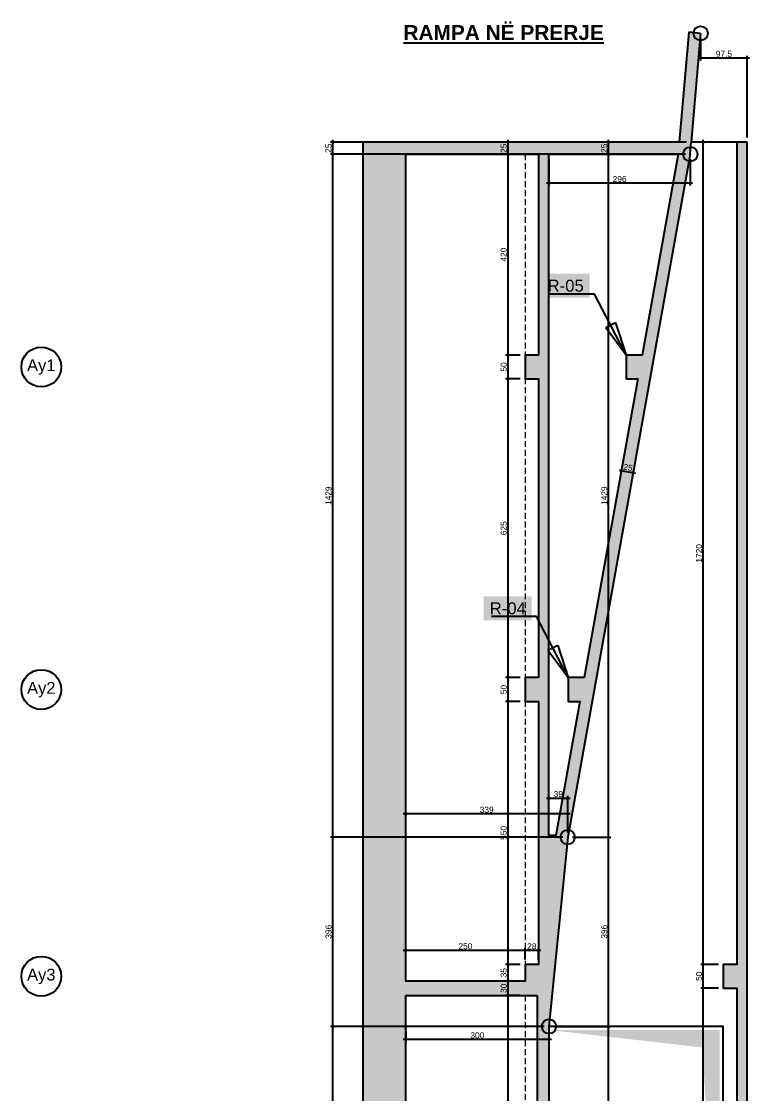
# Model space of a CAD drawing. Header units: centimetres. Extents: x 44585 to 48556, y -61381 to -55885.
# Drawn here: x 47032 to 48556, y -58180 to -55937 of the extents above; entities that cross this region are included whole.
import ezdxf
from ezdxf import colors
from ezdxf.entities.mleader import LeaderData, LeaderLine
from ezdxf.enums import TextEntityAlignment as Align
from ezdxf.math import Vec2, Vec3

# ---------------------------------------------------------------- set-up
doc = ezdxf.new("R2010")
doc.units = ezdxf.units.CM
doc.header["$LTSCALE"] = 50
doc.header["$MEASUREMENT"] = 0
for name, pattern in [('AXES', [2, 1.25, -0.25, 0.25, -0.25]), ('CACHE', [0.375, 0.25, -0.125]), ('CONTINU', [0])]:
    doc.linetypes.add(name, pattern=pattern)
doc.layers.get('0').update_dxf_attribs({"color": 8})
for name, color, linetype in [('AXES', 10, 'AXES'), ('BETON COUPE', 3, 'CONTINU'), ('BETON TRAME', 252, 'Continuous'), ('BETON VU', 2, 'Continuous'), ('COTE 50ème', 1, 'Continuous'), ('OMBRE', 253, 'Continuous'), ('TEXTE', 7, 'Continuous')]:
    doc.layers.add(name, color=color, linetype=linetype)
doc.layers.add('BETON CACHE', color=4, linetype='CACHE', lineweight=5)
doc.layers.add('PILIER PREFA SUP TRAME', color=7, linetype='Continuous', true_color=0xded1ff)
doc.styles.add('FN_TEXT_1.50', font='arial.ttf', dxfattribs={"height": 10})
doc.styles.add('RS_TEXT_1.100', font='arial.ttf', dxfattribs={"height": 25})
doc.styles.add('RS_TEXT_1.50', font='arial.ttf', dxfattribs={"height": 12.5})
doc.styles.add('SMA_TEXT_1.50', font='arial.ttf', dxfattribs={"height": 12.5})
doc.dimstyles.new('SMA_1.50', dxfattribs={"dimscale": 5, "dimtxt": 12.5, "dimasz": 1, "dimexe": 1, "dimexo": 2, "dimgap": 0.5, "dimtad": 1, "dimdec": 1, "dimrnd": 0.5, "dimdsep": 46, "dimtxsty": 'SMA_TEXT_1.50', "dimblk": 'ARCHTICK', "dimcen": 2.5, "dimdle": 1, "dimadec": 0, "dimazin": 2, "dimtfac": 1, "dimtdec": 1, "dimtix": 1, "dimtmove": 2, "dimatfit": 3, "dimfxl": 1, "dimtolj": 1, "dimtzin": 0, "dimarcsym": 0})

# ---------------------------------------------------------------- blocks, each defined once
blk = doc.blocks.new('AXES_FN')
at = {"color": 0, "linetype": 'Continuous'}
blk.add_circle((0, 15), 22.2, dxfattribs=at)
at = {"color": 0, "style": 'FN_TEXT_1.50'}
blk.add_attdef('AXES', text='', height=12.5, dxfattribs=at).set_placement((-48.9, 20.6), align=Align.MIDDLE_CENTER)
blk = doc.blocks.new('_Closed')
at = {"color": 0, "linetype": 'ByBlock', "lineweight": -2}
for p, q in [((-1, 0.167), (0, 0)), ((-1, 0.167), (-1, -0.167)), ((0, 0), (-1, -0.167)), ((0, 0), (-1, 0))]:
    blk.add_line(p, q, dxfattribs=at)
blk = doc.blocks.new('_ArchTick')
at = {"color": 0, "linetype": 'ByBlock', "const_width": 0.15}
blk.add_lwpolyline([(-0.5, -0.5), (0.5, 0.5)], dxfattribs=at)
blk = doc.blocks.new('*D1503')
at = {"layer": 'COTE 50ème', "color": 0, "lineweight": -2, "ltscale": 0.5, "transparency": 16777216}
for p, q in [((47683.6, -58544.7), (47683.6, -58034.8)), ((48126.3, -58039.8), (47678.6, -58039.8)), ((48126.3, -58539.7), (47678.6, -58539.7))]:
    blk.add_line(p, q, dxfattribs=at)
at = {"layer": 'Defpoints', "color": 0, "ltscale": 0.5, "transparency": 16777216}
for p in [(47683.6, -58039.8), (48136.3, -58039.8), (48136.3, -58539.7)]:
    blk.add_point(p, dxfattribs=at)
at = {"layer": 'COTE 50ème', "color": 0, "lineweight": -2, "ltscale": 0.5, "transparency": 16777216, "xscale": 5, "yscale": 5, "zscale": 5}
for p, rotation in [((47683.6, -58039.8), 90), ((47683.6, -58539.7), 270)]:
    blk.add_blockref('_ArchTick', p, dxfattribs=dict(at, rotation=rotation))
at = {"layer": 'COTE 50ème', "color": 0, "ltscale": 0.5, "transparency": 16777216, "insert": (47674.7, -58289.8), "char_height": 12.5, "attachment_point": 5, "rotation": 90, "style": 'SMA_TEXT_1.50'}
blk.add_mtext('\\A1;500', dxfattribs=at)
blk = doc.blocks.new('*D1504')
at = {"layer": 'COTE 50ème', "color": 0, "lineweight": -2, "ltscale": 0.5, "transparency": 16777216}
for p, q in [((48165.5, -57643.7), (47678.6, -57643.7)), ((47683.6, -58044.8), (47683.6, -57638.7)), ((48126.3, -58039.8), (47678.6, -58039.8))]:
    blk.add_line(p, q, dxfattribs=at)
at = {"layer": 'Defpoints', "color": 0, "ltscale": 0.5, "transparency": 16777216}
for p in [(47683.6, -57643.7), (48175.5, -57643.7), (48136.3, -58039.8)]:
    blk.add_point(p, dxfattribs=at)
at = {"layer": 'COTE 50ème', "color": 0, "lineweight": -2, "ltscale": 0.5, "transparency": 16777216, "xscale": 5, "yscale": 5, "zscale": 5}
for p, rotation in [((47683.6, -57643.7), 90), ((47683.6, -58039.8), 270)]:
    blk.add_blockref('_ArchTick', p, dxfattribs=dict(at, rotation=rotation))
at = {"layer": 'COTE 50ème', "color": 0, "ltscale": 0.5, "transparency": 16777216, "insert": (47674.7, -57841.7), "char_height": 12.5, "attachment_point": 5, "rotation": 90, "style": 'SMA_TEXT_1.50'}
blk.add_mtext('\\A1;396', dxfattribs=at)
blk = doc.blocks.new('*D1505')
at = {"layer": 'COTE 50ème', "color": 0, "lineweight": -2, "ltscale": 0.5, "transparency": 16777216}
for p, q in [((48422.1, -56214.8), (47678.6, -56214.8)), ((47683.6, -57648.7), (47683.6, -56209.8)), ((48165.5, -57643.7), (47678.6, -57643.7))]:
    blk.add_line(p, q, dxfattribs=at)
at = {"layer": 'Defpoints', "color": 0, "ltscale": 0.5, "transparency": 16777216}
for p in [(47683.6, -56214.8), (48432.1, -56214.8), (48175.5, -57643.7)]:
    blk.add_point(p, dxfattribs=at)
at = {"layer": 'COTE 50ème', "color": 0, "lineweight": -2, "ltscale": 0.5, "transparency": 16777216, "xscale": 5, "yscale": 5, "zscale": 5}
for p, rotation in [((47683.6, -56214.8), 90), ((47683.6, -57643.7), 270)]:
    blk.add_blockref('_ArchTick', p, dxfattribs=dict(at, rotation=rotation))
at = {"layer": 'COTE 50ème', "color": 0, "ltscale": 0.5, "transparency": 16777216, "insert": (47674.7, -56929.2), "char_height": 12.5, "attachment_point": 5, "rotation": 90, "style": 'SMA_TEXT_1.50'}
blk.add_mtext('\\A1;1429', dxfattribs=at)
blk = doc.blocks.new('*D1506')
at = {"layer": 'COTE 50ème', "color": 0, "lineweight": -2, "ltscale": 0.5, "transparency": 16777216}
for p, q in [((48424.3, -56189.8), (47678.6, -56189.8)), ((47683.6, -56219.8), (47683.6, -56184.8)), ((48422.1, -56214.8), (47678.6, -56214.8))]:
    blk.add_line(p, q, dxfattribs=at)
at = {"layer": 'Defpoints', "color": 0, "ltscale": 0.5, "transparency": 16777216}
for p in [(47683.6, -56189.8), (48434.3, -56189.8), (48432.1, -56214.8)]:
    blk.add_point(p, dxfattribs=at)
at = {"layer": 'COTE 50ème', "color": 0, "lineweight": -2, "ltscale": 0.5, "transparency": 16777216, "xscale": 5, "yscale": 5, "zscale": 5}
for p, rotation in [((47683.6, -56189.8), 90), ((47683.6, -56214.8), 270)]:
    blk.add_blockref('_ArchTick', p, dxfattribs=dict(at, rotation=rotation))
at = {"layer": 'COTE 50ème', "color": 0, "ltscale": 0.5, "transparency": 16777216, "insert": (47674.7, -56202.3), "char_height": 12.5, "attachment_point": 5, "rotation": 90, "style": 'SMA_TEXT_1.50'}
blk.add_mtext('\\A1;25', dxfattribs=at)
blk = doc.blocks.new('*D1513')
at = {"layer": 'COTE 50ème', "color": 0, "lineweight": -2, "ltscale": 0.5, "transparency": 16777216}
for p, q in [((48260.9, -58544.7), (48260.9, -58034.8)), ((48146.3, -58039.8), (48265.9, -58039.8)), ((48146.3, -58539.7), (48265.9, -58539.7))]:
    blk.add_line(p, q, dxfattribs=at)
at = {"layer": 'Defpoints', "color": 0, "ltscale": 0.5, "transparency": 16777216}
for p in [(48136.3, -58039.8), (48260.9, -58039.8), (48136.3, -58539.7)]:
    blk.add_point(p, dxfattribs=at)
at = {"layer": 'COTE 50ème', "color": 0, "lineweight": -2, "ltscale": 0.5, "transparency": 16777216, "xscale": 5, "yscale": 5, "zscale": 5}
for p, rotation in [((48260.9, -58039.8), 90), ((48260.9, -58539.7), 270)]:
    blk.add_blockref('_ArchTick', p, dxfattribs=dict(at, rotation=rotation))
at = {"layer": 'COTE 50ème', "color": 0, "ltscale": 0.5, "transparency": 16777216, "insert": (48252.1, -58289.8), "char_height": 12.5, "attachment_point": 5, "rotation": 90, "style": 'SMA_TEXT_1.50'}
blk.add_mtext('\\A1;500', dxfattribs=at)
blk = doc.blocks.new('*D1514')
at = {"layer": 'COTE 50ème', "color": 0, "lineweight": -2, "ltscale": 0.5, "transparency": 16777216}
for p, q in [((48185.5, -57643.7), (48265.9, -57643.7)), ((48260.9, -58044.8), (48260.9, -57638.7)), ((48146.3, -58039.8), (48265.9, -58039.8))]:
    blk.add_line(p, q, dxfattribs=at)
at = {"layer": 'Defpoints', "color": 0, "ltscale": 0.5, "transparency": 16777216}
for p in [(48175.5, -57643.7), (48260.9, -57643.7), (48136.3, -58039.8)]:
    blk.add_point(p, dxfattribs=at)
at = {"layer": 'COTE 50ème', "color": 0, "lineweight": -2, "ltscale": 0.5, "transparency": 16777216, "xscale": 5, "yscale": 5, "zscale": 5}
for p, rotation in [((48260.9, -57643.7), 90), ((48260.9, -58039.8), 270)]:
    blk.add_blockref('_ArchTick', p, dxfattribs=dict(at, rotation=rotation))
at = {"layer": 'COTE 50ème', "color": 0, "ltscale": 0.5, "transparency": 16777216, "insert": (48252.1, -57841.7), "char_height": 12.5, "attachment_point": 5, "rotation": 90, "style": 'SMA_TEXT_1.50'}
blk.add_mtext('\\A1;396', dxfattribs=at)
blk = doc.blocks.new('*D1515')
at = {"layer": 'COTE 50ème', "color": 0, "lineweight": -2, "ltscale": 0.5, "transparency": 16777216}
for p, q in [((48422.1, -56214.8), (48255.9, -56214.8)), ((48260.9, -57648.7), (48260.9, -56209.8)), ((48185.5, -57643.7), (48265.9, -57643.7))]:
    blk.add_line(p, q, dxfattribs=at)
at = {"layer": 'Defpoints', "color": 0, "ltscale": 0.5, "transparency": 16777216}
for p in [(48260.9, -56214.8), (48432.1, -56214.8), (48175.5, -57643.7)]:
    blk.add_point(p, dxfattribs=at)
at = {"layer": 'COTE 50ème', "color": 0, "lineweight": -2, "ltscale": 0.5, "transparency": 16777216, "xscale": 5, "yscale": 5, "zscale": 5}
for p, rotation in [((48260.9, -56214.8), 90), ((48260.9, -57643.7), 270)]:
    blk.add_blockref('_ArchTick', p, dxfattribs=dict(at, rotation=rotation))
at = {"layer": 'COTE 50ème', "color": 0, "ltscale": 0.5, "transparency": 16777216, "insert": (48252.1, -56929.2), "char_height": 12.5, "attachment_point": 5, "rotation": 90, "style": 'SMA_TEXT_1.50'}
blk.add_mtext('\\A1;1429', dxfattribs=at)
blk = doc.blocks.new('*D1516')
at = {"layer": 'COTE 50ème', "color": 0, "lineweight": -2, "ltscale": 0.5, "transparency": 16777216}
for p, q in [((48424.3, -56189.8), (48255.9, -56189.8)), ((48260.9, -56219.8), (48260.9, -56184.8)), ((48422.1, -56214.8), (48255.9, -56214.8))]:
    blk.add_line(p, q, dxfattribs=at)
at = {"layer": 'Defpoints', "color": 0, "ltscale": 0.5, "transparency": 16777216}
for p in [(48260.9, -56189.8), (48434.3, -56189.8), (48432.1, -56214.8)]:
    blk.add_point(p, dxfattribs=at)
at = {"layer": 'COTE 50ème', "color": 0, "lineweight": -2, "ltscale": 0.5, "transparency": 16777216, "xscale": 5, "yscale": 5, "zscale": 5}
for p, rotation in [((48260.9, -56189.8), 90), ((48260.9, -56214.8), 270)]:
    blk.add_blockref('_ArchTick', p, dxfattribs=dict(at, rotation=rotation))
at = {"layer": 'COTE 50ème', "color": 0, "ltscale": 0.5, "transparency": 16777216, "insert": (48252.1, -56202.3), "char_height": 12.5, "attachment_point": 5, "rotation": 90, "style": 'SMA_TEXT_1.50'}
blk.add_mtext('\\A1;25', dxfattribs=at)
blk = doc.blocks.new('*D1526')
at = {"layer": 'COTE 50ème', "color": 0, "lineweight": -2, "ltscale": 0.5, "transparency": 16777216}
for p, q in [((47836.3, -58049.8), (47836.3, -58072.3)), ((48136.3, -58049.8), (48136.3, -58072.3)), ((48141.3, -58067.3), (47831.3, -58067.3))]:
    blk.add_line(p, q, dxfattribs=at)
at = {"layer": 'Defpoints', "color": 0, "ltscale": 0.5, "transparency": 16777216}
for p in [(47836.3, -58039.8), (48136.3, -58039.8), (47836.3, -58067.3)]:
    blk.add_point(p, dxfattribs=at)
at = {"layer": 'COTE 50ème', "color": 0, "lineweight": -2, "ltscale": 0.5, "transparency": 16777216, "xscale": 5, "yscale": 5, "zscale": 5, "rotation": 180}
blk.add_blockref('_ArchTick', (47836.3, -58067.3), dxfattribs=at)
at = {"layer": 'COTE 50ème', "color": 0, "lineweight": -2, "ltscale": 0.5, "transparency": 16777216, "xscale": 5, "yscale": 5, "zscale": 5}
blk.add_blockref('_ArchTick', (48136.3, -58067.3), dxfattribs=at)
at = {"layer": 'COTE 50ème', "color": 0, "ltscale": 0.5, "transparency": 16777216, "insert": (47986.3, -58058.4), "char_height": 12.5, "attachment_point": 5, "style": 'SMA_TEXT_1.50'}
blk.add_mtext('\\A1;300', dxfattribs=at)
blk = doc.blocks.new('*D1527')
at = {"layer": 'COTE 50ème', "color": 0, "lineweight": -2, "ltscale": 0.5, "transparency": 16777216}
for p, q in [((48180.5, -57595.2), (47831.3, -57595.2)), ((47836.3, -57633.7), (47836.3, -57590.2)), ((48175.5, -57633.7), (48175.5, -57590.2))]:
    blk.add_line(p, q, dxfattribs=at)
at = {"layer": 'Defpoints', "color": 0, "ltscale": 0.5, "transparency": 16777216}
for p in [(47836.3, -57595.2), (47836.3, -57643.7), (48175.5, -57643.7)]:
    blk.add_point(p, dxfattribs=at)
at = {"layer": 'COTE 50ème', "color": 0, "lineweight": -2, "ltscale": 0.5, "transparency": 16777216, "xscale": 5, "yscale": 5, "zscale": 5, "rotation": 180}
blk.add_blockref('_ArchTick', (47836.3, -57595.2), dxfattribs=at)
at = {"layer": 'COTE 50ème', "color": 0, "lineweight": -2, "ltscale": 0.5, "transparency": 16777216, "xscale": 5, "yscale": 5, "zscale": 5}
blk.add_blockref('_ArchTick', (48175.5, -57595.2), dxfattribs=at)
at = {"layer": 'COTE 50ème', "color": 0, "ltscale": 0.5, "transparency": 16777216, "insert": (48005.9, -57586.4), "char_height": 12.5, "attachment_point": 5, "style": 'SMA_TEXT_1.50'}
blk.add_mtext('\\A1;339', dxfattribs=at)
blk = doc.blocks.new('*D1528')
at = {"layer": 'COTE 50ème', "color": 0, "lineweight": -2, "ltscale": 0.5, "transparency": 16777216}
for p, q in [((48136.3, -56224.8), (48136.3, -56280.4)), ((48432.1, -56224.8), (48432.1, -56280.4)), ((48437.1, -56275.4), (48131.3, -56275.4))]:
    blk.add_line(p, q, dxfattribs=at)
at = {"layer": 'Defpoints', "color": 0, "ltscale": 0.5, "transparency": 16777216}
for p in [(48136.3, -56214.8), (48432.1, -56214.8), (48136.3, -56275.4)]:
    blk.add_point(p, dxfattribs=at)
at = {"layer": 'COTE 50ème', "color": 0, "lineweight": -2, "ltscale": 0.5, "transparency": 16777216, "xscale": 5, "yscale": 5, "zscale": 5, "rotation": 180}
blk.add_blockref('_ArchTick', (48136.3, -56275.4), dxfattribs=at)
at = {"layer": 'COTE 50ème', "color": 0, "lineweight": -2, "ltscale": 0.5, "transparency": 16777216, "xscale": 5, "yscale": 5, "zscale": 5}
blk.add_blockref('_ArchTick', (48432.1, -56275.4), dxfattribs=at)
at = {"layer": 'COTE 50ème', "color": 0, "ltscale": 0.5, "transparency": 16777216, "insert": (48284.2, -56266.6), "char_height": 12.5, "attachment_point": 5, "style": 'SMA_TEXT_1.50'}
blk.add_mtext('\\A1;296', dxfattribs=at)
blk = doc.blocks.new('*D1529')
at = {"layer": 'COTE 50ème', "color": 0, "lineweight": -2, "ltscale": 0.5, "transparency": 16777216}
for p, q in [((48131.3, -57562.5), (48180.5, -57562.5)), ((48136.3, -57630.4), (48136.3, -57557.5)), ((48175.5, -57633.7), (48175.5, -57557.5))]:
    blk.add_line(p, q, dxfattribs=at)
at = {"layer": 'Defpoints', "color": 0, "ltscale": 0.5, "transparency": 16777216}
for p in [(48175.5, -57562.5), (48136.3, -57640.4), (48175.5, -57643.7)]:
    blk.add_point(p, dxfattribs=at)
at = {"layer": 'COTE 50ème', "color": 0, "lineweight": -2, "ltscale": 0.5, "transparency": 16777216, "xscale": 5, "yscale": 5, "zscale": 5, "rotation": 180}
blk.add_blockref('_ArchTick', (48136.3, -57562.5), dxfattribs=at)
at = {"layer": 'COTE 50ème', "color": 0, "lineweight": -2, "ltscale": 0.5, "transparency": 16777216, "xscale": 5, "yscale": 5, "zscale": 5}
blk.add_blockref('_ArchTick', (48175.5, -57562.5), dxfattribs=at)
at = {"layer": 'COTE 50ème', "color": 0, "ltscale": 0.5, "transparency": 16777216, "insert": (48155.9, -57553.6), "char_height": 12.5, "attachment_point": 5, "style": 'SMA_TEXT_1.50'}
blk.add_mtext('\\A1;39', dxfattribs=at)
blk = doc.blocks.new('*D1530')
at = {"layer": 'COTE 50ème', "color": 0, "lineweight": -2, "ltscale": 0.5, "transparency": 16777216}
for p, q in [((48453.8, -55971.8), (48453.8, -56018.5)), ((48556.3, -56013.5), (48448.8, -56013.5)), ((48551.3, -56179.8), (48551.3, -56008.5))]:
    blk.add_line(p, q, dxfattribs=at)
at = {"layer": 'Defpoints', "color": 0, "ltscale": 0.5, "transparency": 16777216}
for p in [(48453.8, -55961.8), (48453.8, -56013.5), (48551.3, -56189.8)]:
    blk.add_point(p, dxfattribs=at)
at = {"layer": 'COTE 50ème', "color": 0, "lineweight": -2, "ltscale": 0.5, "transparency": 16777216, "xscale": 5, "yscale": 5, "zscale": 5, "rotation": 180}
blk.add_blockref('_ArchTick', (48453.8, -56013.5), dxfattribs=at)
at = {"layer": 'COTE 50ème', "color": 0, "lineweight": -2, "ltscale": 0.5, "transparency": 16777216, "xscale": 5, "yscale": 5, "zscale": 5}
blk.add_blockref('_ArchTick', (48551.3, -56013.5), dxfattribs=at)
at = {"layer": 'COTE 50ème', "color": 0, "ltscale": 0.5, "transparency": 16777216, "insert": (48502.6, -56004.6), "char_height": 12.5, "attachment_point": 5, "style": 'SMA_TEXT_1.50'}
blk.add_mtext('\\A1;97.5', dxfattribs=at)
blk = doc.blocks.new('*D1537')
at = {"layer": 'COTE 50ème', "color": 0, "lineweight": -2, "ltscale": 0.5, "transparency": 16777216}
for p, q in [((48296.5, -56828.9), (48287, -56881.5)), ((48321, -56833.3), (48311.6, -56885.9)), ((48283, -56875.7), (48317.4, -56881.9))]:
    blk.add_line(p, q, dxfattribs=at)
at = {"layer": 'Defpoints', "color": 0, "ltscale": 0.5, "transparency": 16777216}
for p in [(48298.2, -56819.1), (48322.8, -56823.5), (48312.5, -56881)]:
    blk.add_point(p, dxfattribs=at)
at = {"layer": 'COTE 50ème', "color": 0, "lineweight": -2, "ltscale": 0.5, "transparency": 16777216, "xscale": 5, "yscale": 5, "zscale": 5}
for p, rotation in [((48287.9, -56876.6), 169.8178623969507), ((48312.5, -56881), 349.8178623969507)]:
    blk.add_blockref('_ArchTick', p, dxfattribs=dict(at, rotation=rotation))
at = {"layer": 'COTE 50ème', "color": 0, "ltscale": 0.5, "transparency": 16777216, "insert": (48301.8, -56870.1), "char_height": 12.5, "attachment_point": 5, "rotation": 349.8179, "style": 'SMA_TEXT_1.50'}
blk.add_mtext('\\A1;25', dxfattribs=at)
blk = doc.blocks.new('*D1538')
at = {"layer": 'COTE 50ème', "color": 0, "lineweight": -2, "ltscale": 0.5, "transparency": 16777216}
for p, q in [((48097.4, -56189.8), (48045.4, -56189.8)), ((48050.4, -56184.8), (48050.4, -56219.8)), ((48104.3, -56214.8), (48045.4, -56214.8))]:
    blk.add_line(p, q, dxfattribs=at)
at = {"layer": 'Defpoints', "color": 0, "ltscale": 0.5, "transparency": 16777216}
for p in [(48107.4, -56189.8), (48050.4, -56214.8), (48114.3, -56214.8)]:
    blk.add_point(p, dxfattribs=at)
at = {"layer": 'COTE 50ème', "color": 0, "lineweight": -2, "ltscale": 0.5, "transparency": 16777216, "xscale": 5, "yscale": 5, "zscale": 5}
for p, rotation in [((48050.4, -56189.8), 90), ((48050.4, -56214.8), 270)]:
    blk.add_blockref('_ArchTick', p, dxfattribs=dict(at, rotation=rotation))
at = {"layer": 'COTE 50ème', "color": 0, "ltscale": 0.5, "transparency": 16777216, "insert": (48041.5, -56202.3), "char_height": 12.5, "attachment_point": 5, "rotation": 90, "style": 'SMA_TEXT_1.50'}
blk.add_mtext('\\A1;25', dxfattribs=at)
blk = doc.blocks.new('*D1539')
at = {"layer": 'COTE 50ème', "color": 0, "lineweight": -2, "ltscale": 0.5, "transparency": 16777216}
for p, q in [((48104.3, -56214.8), (48045.4, -56214.8)), ((48050.4, -56209.8), (48050.4, -56639.9)), ((48076.3, -56634.9), (48045.4, -56634.9))]:
    blk.add_line(p, q, dxfattribs=at)
at = {"layer": 'Defpoints', "color": 0, "ltscale": 0.5, "transparency": 16777216}
for p in [(48114.3, -56214.8), (48050.4, -56634.9), (48086.3, -56634.9)]:
    blk.add_point(p, dxfattribs=at)
at = {"layer": 'COTE 50ème', "color": 0, "lineweight": -2, "ltscale": 0.5, "transparency": 16777216, "xscale": 5, "yscale": 5, "zscale": 5}
for p, rotation in [((48050.4, -56214.8), 90), ((48050.4, -56634.9), 270)]:
    blk.add_blockref('_ArchTick', p, dxfattribs=dict(at, rotation=rotation))
at = {"layer": 'COTE 50ème', "color": 0, "ltscale": 0.5, "transparency": 16777216, "insert": (48041.5, -56424.9), "char_height": 12.5, "attachment_point": 5, "rotation": 90, "style": 'SMA_TEXT_1.50'}
blk.add_mtext('\\A1;420', dxfattribs=at)
blk = doc.blocks.new('*D1540')
at = {"layer": 'COTE 50ème', "color": 0, "lineweight": -2, "ltscale": 0.5, "transparency": 16777216}
for p, q in [((48076.3, -56634.9), (48045.4, -56634.9)), ((48050.4, -56629.9), (48050.4, -56689.9)), ((48076.3, -56684.9), (48045.4, -56684.9))]:
    blk.add_line(p, q, dxfattribs=at)
at = {"layer": 'Defpoints', "color": 0, "ltscale": 0.5, "transparency": 16777216}
for p in [(48086.3, -56634.9), (48050.4, -56684.9), (48086.3, -56684.9)]:
    blk.add_point(p, dxfattribs=at)
at = {"layer": 'COTE 50ème', "color": 0, "lineweight": -2, "ltscale": 0.5, "transparency": 16777216, "xscale": 5, "yscale": 5, "zscale": 5}
for p, rotation in [((48050.4, -56634.9), 90), ((48050.4, -56684.9), 270)]:
    blk.add_blockref('_ArchTick', p, dxfattribs=dict(at, rotation=rotation))
at = {"layer": 'COTE 50ème', "color": 0, "ltscale": 0.5, "transparency": 16777216, "insert": (48041.5, -56659.9), "char_height": 12.5, "attachment_point": 5, "rotation": 90, "style": 'SMA_TEXT_1.50'}
blk.add_mtext('\\A1;50', dxfattribs=at)
blk = doc.blocks.new('*D1541')
at = {"layer": 'COTE 50ème', "color": 0, "lineweight": -2, "ltscale": 0.5, "transparency": 16777216}
for p, q in [((48076.3, -56684.9), (48045.4, -56684.9)), ((48050.4, -56679.9), (48050.4, -57314.9)), ((48076.3, -57309.9), (48045.4, -57309.9))]:
    blk.add_line(p, q, dxfattribs=at)
at = {"layer": 'Defpoints', "color": 0, "ltscale": 0.5, "transparency": 16777216}
for p in [(48086.3, -56684.9), (48050.4, -57309.9), (48086.3, -57309.9)]:
    blk.add_point(p, dxfattribs=at)
at = {"layer": 'COTE 50ème', "color": 0, "lineweight": -2, "ltscale": 0.5, "transparency": 16777216, "xscale": 5, "yscale": 5, "zscale": 5}
for p, rotation in [((48050.4, -56684.9), 90), ((48050.4, -57309.9), 270)]:
    blk.add_blockref('_ArchTick', p, dxfattribs=dict(at, rotation=rotation))
at = {"layer": 'COTE 50ème', "color": 0, "ltscale": 0.5, "transparency": 16777216, "insert": (48041.5, -56997.4), "char_height": 12.5, "attachment_point": 5, "rotation": 90, "style": 'SMA_TEXT_1.50'}
blk.add_mtext('\\A1;625', dxfattribs=at)
blk = doc.blocks.new('*D1542')
at = {"layer": 'COTE 50ème', "color": 0, "lineweight": -2, "ltscale": 0.5, "transparency": 16777216}
for p, q in [((48076.3, -57309.9), (48045.4, -57309.9)), ((48050.4, -57304.9), (48050.4, -57364.9)), ((48076.3, -57359.9), (48045.4, -57359.9))]:
    blk.add_line(p, q, dxfattribs=at)
at = {"layer": 'Defpoints', "color": 0, "ltscale": 0.5, "transparency": 16777216}
for p in [(48086.3, -57309.9), (48050.4, -57359.9), (48086.3, -57359.9)]:
    blk.add_point(p, dxfattribs=at)
at = {"layer": 'COTE 50ème', "color": 0, "lineweight": -2, "ltscale": 0.5, "transparency": 16777216, "xscale": 5, "yscale": 5, "zscale": 5}
for p, rotation in [((48050.4, -57309.9), 90), ((48050.4, -57359.9), 270)]:
    blk.add_blockref('_ArchTick', p, dxfattribs=dict(at, rotation=rotation))
at = {"layer": 'COTE 50ème', "color": 0, "ltscale": 0.5, "transparency": 16777216, "insert": (48041.5, -57334.9), "char_height": 12.5, "attachment_point": 5, "rotation": 90, "style": 'SMA_TEXT_1.50'}
blk.add_mtext('\\A1;50', dxfattribs=at)
blk = doc.blocks.new('*D1543')
at = {"layer": 'COTE 50ème', "color": 0, "lineweight": -2, "ltscale": 0.5, "transparency": 16777216}
for p, q in [((48076.3, -57359.9), (48045.4, -57359.9)), ((48050.4, -57354.9), (48050.4, -57914.9)), ((48076.3, -57909.9), (48045.4, -57909.9))]:
    blk.add_line(p, q, dxfattribs=at)
at = {"layer": 'Defpoints', "color": 0, "ltscale": 0.5, "transparency": 16777216}
for p in [(48086.3, -57359.9), (48050.4, -57909.9), (48086.3, -57909.9)]:
    blk.add_point(p, dxfattribs=at)
at = {"layer": 'COTE 50ème', "color": 0, "lineweight": -2, "ltscale": 0.5, "transparency": 16777216, "xscale": 5, "yscale": 5, "zscale": 5}
for p, rotation in [((48050.4, -57359.9), 90), ((48050.4, -57909.9), 270)]:
    blk.add_blockref('_ArchTick', p, dxfattribs=dict(at, rotation=rotation))
at = {"layer": 'COTE 50ème', "color": 0, "ltscale": 0.5, "transparency": 16777216, "insert": (48041.5, -57634.9), "char_height": 12.5, "attachment_point": 5, "rotation": 90, "style": 'SMA_TEXT_1.50'}
blk.add_mtext('\\A1;550', dxfattribs=at)
blk = doc.blocks.new('*D1544')
at = {"layer": 'COTE 50ème', "color": 0, "lineweight": -2, "ltscale": 0.5, "transparency": 16777216}
for p, q in [((48076.3, -57909.9), (48045.4, -57909.9)), ((48050.4, -57904.9), (48050.4, -57949.9)), ((48076.3, -57944.9), (48045.4, -57944.9))]:
    blk.add_line(p, q, dxfattribs=at)
at = {"layer": 'Defpoints', "color": 0, "ltscale": 0.5, "transparency": 16777216}
for p in [(48086.3, -57909.9), (48050.4, -57944.9), (48086.3, -57944.9)]:
    blk.add_point(p, dxfattribs=at)
at = {"layer": 'COTE 50ème', "color": 0, "lineweight": -2, "ltscale": 0.5, "transparency": 16777216, "xscale": 5, "yscale": 5, "zscale": 5}
for p, rotation in [((48050.4, -57909.9), 90), ((48050.4, -57944.9), 270)]:
    blk.add_blockref('_ArchTick', p, dxfattribs=dict(at, rotation=rotation))
at = {"layer": 'COTE 50ème', "color": 0, "ltscale": 0.5, "transparency": 16777216, "insert": (48041.5, -57927.4), "char_height": 12.5, "attachment_point": 5, "rotation": 90, "style": 'SMA_TEXT_1.50'}
blk.add_mtext('\\A1;35', dxfattribs=at)
blk = doc.blocks.new('*D1545')
at = {"layer": 'COTE 50ème', "color": 0, "lineweight": -2, "ltscale": 0.5, "transparency": 16777216}
for p, q in [((48076.3, -57944.9), (48045.4, -57944.9)), ((48050.4, -57939.9), (48050.4, -57979.9)), ((48076.3, -57974.9), (48045.4, -57974.9))]:
    blk.add_line(p, q, dxfattribs=at)
at = {"layer": 'Defpoints', "color": 0, "ltscale": 0.5, "transparency": 16777216}
for p in [(48086.3, -57944.9), (48050.4, -57974.9), (48086.3, -57974.9)]:
    blk.add_point(p, dxfattribs=at)
at = {"layer": 'COTE 50ème', "color": 0, "lineweight": -2, "ltscale": 0.5, "transparency": 16777216, "xscale": 5, "yscale": 5, "zscale": 5}
for p, rotation in [((48050.4, -57944.9), 90), ((48050.4, -57974.9), 270)]:
    blk.add_blockref('_ArchTick', p, dxfattribs=dict(at, rotation=rotation))
at = {"layer": 'COTE 50ème', "color": 0, "ltscale": 0.5, "transparency": 16777216, "insert": (48041.5, -57959.9), "char_height": 12.5, "attachment_point": 5, "rotation": 90, "style": 'SMA_TEXT_1.50'}
blk.add_mtext('\\A1;30', dxfattribs=at)
blk = doc.blocks.new('*D1546')
at = {"layer": 'COTE 50ème', "color": 0, "lineweight": -2, "ltscale": 0.5, "transparency": 16777216}
for p, q in [((48076.3, -57974.9), (48045.4, -57974.9)), ((48050.4, -57969.9), (48050.4, -58654.9)), ((48061.7, -58649.9), (48045.4, -58649.9))]:
    blk.add_line(p, q, dxfattribs=at)
at = {"layer": 'Defpoints', "color": 0, "ltscale": 0.5, "transparency": 16777216}
for p in [(48086.3, -57974.9), (48050.4, -58649.9), (48071.7, -58649.9)]:
    blk.add_point(p, dxfattribs=at)
at = {"layer": 'COTE 50ème', "color": 0, "lineweight": -2, "ltscale": 0.5, "transparency": 16777216, "xscale": 5, "yscale": 5, "zscale": 5}
for p, rotation in [((48050.4, -57974.9), 90), ((48050.4, -58649.9), 270)]:
    blk.add_blockref('_ArchTick', p, dxfattribs=dict(at, rotation=rotation))
at = {"layer": 'COTE 50ème', "color": 0, "ltscale": 0.5, "transparency": 16777216, "insert": (48041.5, -58312.4), "char_height": 12.5, "attachment_point": 5, "rotation": 90, "style": 'SMA_TEXT_1.50'}
blk.add_mtext('\\A1;675', dxfattribs=at)
blk = doc.blocks.new('*D1563')
at = {"layer": 'COTE 50ème', "color": 0, "lineweight": -2, "ltscale": 0.5, "transparency": 16777216}
for p, q in [((48491.3, -57959.9), (48454.4, -57959.9)), ((48459.4, -58654.9), (48459.4, -57954.9)), ((48491.3, -58649.9), (48454.4, -58649.9))]:
    blk.add_line(p, q, dxfattribs=at)
at = {"layer": 'Defpoints', "color": 0, "ltscale": 0.5, "transparency": 16777216}
for p in [(48459.4, -57959.9), (48501.3, -57959.9), (48501.3, -58649.9)]:
    blk.add_point(p, dxfattribs=at)
at = {"layer": 'COTE 50ème', "color": 0, "lineweight": -2, "ltscale": 0.5, "transparency": 16777216, "xscale": 5, "yscale": 5, "zscale": 5}
for p, rotation in [((48459.4, -57959.9), 90), ((48459.4, -58649.9), 270)]:
    blk.add_blockref('_ArchTick', p, dxfattribs=dict(at, rotation=rotation))
at = {"layer": 'COTE 50ème', "color": 0, "ltscale": 0.5, "transparency": 16777216, "insert": (48450.6, -58304.9), "char_height": 12.5, "attachment_point": 5, "rotation": 90, "style": 'SMA_TEXT_1.50'}
blk.add_mtext('\\A1;690', dxfattribs=at)
blk = doc.blocks.new('*D1564')
at = {"layer": 'COTE 50ème', "color": 0, "lineweight": -2, "ltscale": 0.5, "transparency": 16777216}
for p, q in [((48491.3, -57909.9), (48454.4, -57909.9)), ((48459.4, -57964.9), (48459.4, -57904.9)), ((48491.3, -57959.9), (48454.4, -57959.9))]:
    blk.add_line(p, q, dxfattribs=at)
at = {"layer": 'Defpoints', "color": 0, "ltscale": 0.5, "transparency": 16777216}
for p in [(48459.4, -57909.9), (48501.3, -57909.9), (48501.3, -57959.9)]:
    blk.add_point(p, dxfattribs=at)
at = {"layer": 'COTE 50ème', "color": 0, "lineweight": -2, "ltscale": 0.5, "transparency": 16777216, "xscale": 5, "yscale": 5, "zscale": 5}
for p, rotation in [((48459.4, -57909.9), 90), ((48459.4, -57959.9), 270)]:
    blk.add_blockref('_ArchTick', p, dxfattribs=dict(at, rotation=rotation))
at = {"layer": 'COTE 50ème', "color": 0, "ltscale": 0.5, "transparency": 16777216, "insert": (48450.6, -57934.9), "char_height": 12.5, "attachment_point": 5, "rotation": 90, "style": 'SMA_TEXT_1.50'}
blk.add_mtext('\\A1;50', dxfattribs=at)
blk = doc.blocks.new('*D1565')
at = {"layer": 'COTE 50ème', "color": 0, "lineweight": -2, "ltscale": 0.5, "transparency": 16777216}
for p, q in [((48519.3, -56189.8), (48454.4, -56189.8)), ((48459.4, -57914.9), (48459.4, -56184.8)), ((48491.3, -57909.9), (48454.4, -57909.9))]:
    blk.add_line(p, q, dxfattribs=at)
at = {"layer": 'Defpoints', "color": 0, "ltscale": 0.5, "transparency": 16777216}
for p in [(48459.4, -56189.8), (48529.3, -56189.8), (48501.3, -57909.9)]:
    blk.add_point(p, dxfattribs=at)
at = {"layer": 'COTE 50ème', "color": 0, "lineweight": -2, "ltscale": 0.5, "transparency": 16777216, "xscale": 5, "yscale": 5, "zscale": 5}
for p, rotation in [((48459.4, -56189.8), 90), ((48459.4, -57909.9), 270)]:
    blk.add_blockref('_ArchTick', p, dxfattribs=dict(at, rotation=rotation))
at = {"layer": 'COTE 50ème', "color": 0, "ltscale": 0.5, "transparency": 16777216, "insert": (48450.6, -57049.9), "char_height": 12.5, "attachment_point": 5, "rotation": 90, "style": 'SMA_TEXT_1.50'}
blk.add_mtext('\\A1;1720', dxfattribs=at)
blk = doc.blocks.new('*D1573')
at = {"layer": 'COTE 50ème', "color": 0, "lineweight": -2, "ltscale": 0.5, "transparency": 16777216}
for p, q in [((48086.3, -57899.9), (48086.3, -57875.9)), ((48114.3, -57899.9), (48114.3, -57875.9)), ((48119.3, -57880.9), (48081.3, -57880.9))]:
    blk.add_line(p, q, dxfattribs=at)
at = {"layer": 'Defpoints', "color": 0, "ltscale": 0.5, "transparency": 16777216}
for p in [(48086.3, -57880.9), (48086.3, -57909.9), (48114.3, -57909.9)]:
    blk.add_point(p, dxfattribs=at)
at = {"layer": 'COTE 50ème', "color": 0, "lineweight": -2, "ltscale": 0.5, "transparency": 16777216, "xscale": 5, "yscale": 5, "zscale": 5, "rotation": 180}
blk.add_blockref('_ArchTick', (48086.3, -57880.9), dxfattribs=at)
at = {"layer": 'COTE 50ème', "color": 0, "lineweight": -2, "ltscale": 0.5, "transparency": 16777216, "xscale": 5, "yscale": 5, "zscale": 5}
blk.add_blockref('_ArchTick', (48114.3, -57880.9), dxfattribs=at)
at = {"layer": 'COTE 50ème', "color": 0, "ltscale": 0.5, "transparency": 16777216, "insert": (48100.3, -57872), "char_height": 12.5, "attachment_point": 5, "style": 'SMA_TEXT_1.50'}
blk.add_mtext('\\A1;28', dxfattribs=at)
blk = doc.blocks.new('*D1574')
at = {"layer": 'COTE 50ème', "color": 0, "lineweight": -2, "ltscale": 0.5, "transparency": 16777216}
for p, q in [((47836.3, -57934.9), (47836.3, -57875.9)), ((48086.3, -57899.9), (48086.3, -57875.9)), ((48091.3, -57880.9), (47831.3, -57880.9))]:
    blk.add_line(p, q, dxfattribs=at)
at = {"layer": 'Defpoints', "color": 0, "ltscale": 0.5, "transparency": 16777216}
for p in [(47836.3, -57880.9), (48086.3, -57909.9), (47836.3, -57944.9)]:
    blk.add_point(p, dxfattribs=at)
at = {"layer": 'COTE 50ème', "color": 0, "lineweight": -2, "ltscale": 0.5, "transparency": 16777216, "xscale": 5, "yscale": 5, "zscale": 5, "rotation": 180}
blk.add_blockref('_ArchTick', (47836.3, -57880.9), dxfattribs=at)
at = {"layer": 'COTE 50ème', "color": 0, "lineweight": -2, "ltscale": 0.5, "transparency": 16777216, "xscale": 5, "yscale": 5, "zscale": 5}
blk.add_blockref('_ArchTick', (48086.3, -57880.9), dxfattribs=at)
at = {"layer": 'COTE 50ème', "color": 0, "ltscale": 0.5, "transparency": 16777216, "insert": (47961.3, -57872), "char_height": 12.5, "attachment_point": 5, "style": 'SMA_TEXT_1.50'}
blk.add_mtext('\\A1;250', dxfattribs=at)

msp = doc.modelspace()

# ---------------------------------------------------------------- hatches: boundary and pattern name
at = {"layer": 'BETON TRAME', "transparency": 33554559}
h = msp.add_hatch(color=256, dxfattribs=at)
h.dxf.hatch_style = 1
h.paths.add_polyline_path([(48529.27, -58649.95), (48501.27, -58649.95), (48501.27, -58699.95), (48551.27, -58699.95), (48551.27, -56189.81), (48529.27, -56189.81), (48529.27, -57909.95), (48501.27, -57909.95), (48501.27, -57959.95), (48529.27, -57959.95)], flags=17)
h.paths.add_polyline_path([(47746.27, -61373.87), (47836.27, -61373.87), (48551.27, -61373.87), (48551.27, -61346.29), (48551.27, -58719.95), (48501.27, -58719.95), (48501.27, -58769.95), (48529.27, -58769.95), (48529.27, -59459.95), (48529.27, -59509.95), (48529.27, -60114.8), (48501.27, -60114.8), (48501.27, -60139.8), (48529.27, -60139.8), (48529.27, -60734.95), (48501.27, -60734.95), (48501.27, -60784.95), (48529.27, -60784.95), (48529.27, -61346.29), (48136.27, -61346.29), (48136.27, -60139.8), (48501.27, -60139.8), (48501.27, -60114.8), (48114.27, -60114.8), (48114.27, -61346.29), (47836.27, -61346.29), (47836.27, -60239.8), (47895.56, -59839.8), (48094.37, -58865.3), (48113.08, -58719.95), (47836.27, -58719.95), (47836.27, -58699.95), (47836.27, -57974.95), (48111.27, -57974.95), (48111.27, -58538.42), (48099.8, -58649.95), (48071.68, -58649.95), (48071.68, -58699.95), (48115.65, -58699.95), (48136.27, -58539.74), (48136.27, -58039.8), (48175.5, -57643.69), (48432.13, -56214.81), (48434.28, -56189.81), (48453.84, -55961.76), (48428.93, -55959.62), (48409.19, -56189.81), (47836.27, -56189.81), (47746.27, -56189.81)])
h.paths.add_polyline_path([(47836.27, -59835.09), (47836.27, -58749.95), (48058.81, -58749.95), (48058.81, -58769.95), (48085.41, -58769.95), (48069.68, -58861.09), (47947.51, -59459.95), (47912.05, -59459.95), (47912.05, -59509.95), (47937.31, -59509.95), (47870.98, -59835.09)], flags=16)
h.paths.add_polyline_path([(47836.27, -57944.95), (47836.27, -56214.81), (48114.27, -56214.81), (48114.27, -56634.95), (48086.27, -56634.95), (48086.27, -56684.95), (48114.27, -56684.95), (48114.27, -57309.95), (48086.27, -57309.95), (48086.27, -57359.95), (48114.27, -57359.95), (48114.27, -57909.95), (48086.27, -57909.95), (48086.27, -57944.95)], flags=16)
h.paths.add_polyline_path([(48136.27, -57640.41), (48136.27, -56214.81), (48406.79, -56214.81), (48331.32, -56634.95), (48297.69, -56634.95), (48297.69, -56684.95), (48322.34, -56684.95), (48210.06, -57309.95), (48176.46, -57309.95), (48176.46, -57359.95), (48201.08, -57359.95), (48150.7, -57640.41)], flags=16)

# ---------------------------------------------------------------- linework, layer by layer
at = {"layer": 'BETON CACHE'}
for p, q in [((48086.27, -56214.81), (48086.27, -57909.95)), ((48086.27, -57974.95), (48086.27, -58649.95))]:
    msp.add_line(p, q, dxfattribs=at)
at = {"layer": 'BETON COUPE'}
for p, q in [((48453.84, -55961.76), (48428.93, -55959.62)), ((48432.13, -56214.81), (48434.28, -56189.81))]:
    msp.add_line(p, q, dxfattribs=at)
for points in [[(48428.93, -55959.62), (48409.19, -56189.81)], [(48453.84, -55961.76), (48434.28, -56189.81)], [(47836.27, -56189.81), (47746.27, -56189.81), (47746.27, -61373.87), (47836.27, -61373.87)], [(48409.19, -56189.81), (47836.27, -56189.81)], [(47836.27, -56214.81), (48114.27, -56214.81)], [(48114.27, -56214.81), (48114.27, -56634.95), (48086.27, -56634.95), (48086.27, -56684.95), (48114.27, -56684.95), (48114.27, -57309.95), (48086.27, -57309.95), (48086.27, -57359.95), (48114.27, -57359.95), (48114.27, -57909.95), (48086.27, -57909.95), (48086.27, -57944.95), (47836.27, -57944.95), (47836.27, -56214.81)], [(48432.13, -56214.81), (48175.5, -57643.69), (48136.27, -58039.8), (48136.27, -58539.74), (48115.65, -58699.95)], [(48136.27, -56214.81), (48406.79, -56214.81)], [(48406.79, -56214.81), (48331.32, -56634.95), (48297.69, -56634.95), (48297.69, -56684.95), (48322.34, -56684.95), (48210.06, -57309.95), (48176.46, -57309.95), (48176.46, -57359.95), (48201.08, -57359.95), (48150.7, -57640.41), (48136.27, -57640.41), (48136.27, -56214.81)], [(48111.27, -57974.95), (48111.27, -58538.42), (48099.8, -58649.95), (48071.68, -58649.95), (48071.68, -58699.95), (47836.27, -58699.95), (47836.27, -57974.95)], [(47836.27, -57974.95), (48111.27, -57974.95)]]:
    msp.add_lwpolyline(points, dxfattribs=at)
msp.add_lwpolyline([(48551.27, -56189.81), (48529.27, -56189.81), (48529.27, -57909.95), (48501.27, -57909.95), (48501.27, -57959.95), (48529.27, -57959.95), (48529.27, -58649.95), (48501.27, -58649.95), (48501.27, -58699.95), (48551.27, -58699.95)], close=True, dxfattribs=at)
at = {"layer": 'BETON VU', "ltscale": 0.5}
msp.add_line((48529.27, -56189.81), (48434.28, -56189.81), dxfattribs=at)
at = {"layer": 'BETON VU'}
msp.add_lwpolyline([(48122.09, -58649.95), (48501.27, -58649.95), (48501.27, -58039.8), (48136.27, -58039.8)], dxfattribs=at)
at = {"layer": 'COTE 50ème', "ltscale": 0.5}
for centre in [(48453.84, -55961.76), (48432.13, -56214.81), (48175.5, -57643.69), (48136.27, -58039.8)]:
    msp.add_circle(centre, 15, dxfattribs=at)
at = {"layer": 'OMBRE'}
for points in [[(48136.27, -58047.3), (48493.77, -58047.3), (48457.23, -58083.85)], [(48493.77, -58047.3), (48457.23, -58083.85), (48493.7, -58649.95)]]:
    msp.add_solid(points, dxfattribs=at)

# ---------------------------------------------------------------- block references
at = {"layer": 'AXES', "linetype": 'ByBlock'}
ref = msp.add_blockref('AXES_FN', (47045.24, -56659.95), dxfattribs=dict(at, xscale=1.875, yscale=1.875, zscale=1.875, rotation=270))
ref.add_attrib('AXES', 'Ay1', dxfattribs={"layer": '0', "color": 0, "height": 24.75, "style": 'RS_TEXT_1.50'}).set_placement((47073.36, -56659.95), align=Align.MIDDLE)
ref = msp.add_blockref('AXES_FN', (47045.24, -57334.95), dxfattribs=dict(at, xscale=1.875, yscale=1.875, zscale=1.875, rotation=270))
ref.add_attrib('AXES', 'Ay2', dxfattribs={"layer": '0', "color": 0, "height": 24.75, "style": 'RS_TEXT_1.50'}).set_placement((47073.36, -57334.95), align=Align.MIDDLE)
ref = msp.add_blockref('AXES_FN', (47045.24, -57934.95), dxfattribs=dict(at, xscale=1.875, yscale=1.875, zscale=1.875, rotation=270))
ref.add_attrib('AXES', 'Ay3', dxfattribs={"layer": '0', "color": 0, "height": 24.75, "style": 'RS_TEXT_1.50'}).set_placement((47073.36, -57934.95), align=Align.MIDDLE)

# ---------------------------------------------------------------- texts
at = {"layer": 'TEXTE', "insert": (48041.32, -55960.26), "char_height": 31.25, "width": 818.9595, "attachment_point": 5, "style": 'RS_TEXT_1.50'}
msp.add_mtext('{\\fArial|b1|i0|c0|p34;\\LRAMPA NË PRERJE }', dxfattribs=at)

# ---------------------------------------------------------------- dimensions: what is measured, and where the dimension line sits
at = {"layer": 'COTE 50ème', "ltscale": 0.5}
for base, p1, p2, picture, middle in [((48453.84, -56013.48), (48551.27, -56189.81), (48453.84, -55961.76), '*D1530', (48502.55, -56004.6)), ((48136.27, -56275.45), (48432.13, -56214.81), (48136.27, -56214.81), '*D1528', (48284.2, -56266.56)), ((48175.5, -57562.48), (48136.27, -57640.41), (48175.5, -57643.69), '*D1529', (48155.89, -57553.59)), ((47836.27, -57595.24), (48175.5, -57643.69), (47836.27, -57643.69), '*D1527', (48005.89, -57586.36)), ((47836.27, -57880.9), (48086.27, -57909.95), (47836.27, -57944.95), '*D1574', (47961.27, -57872.02)), ((48086.27, -57880.9), (48114.27, -57909.95), (48086.27, -57909.95), '*D1573', (48100.27, -57872.02)), ((47836.27, -58067.28), (48136.27, -58039.8), (47836.27, -58039.8), '*D1526', (47986.27, -58058.4))]:
    dim = msp.add_linear_dim(base=base, p1=p1, p2=p2, dimstyle='SMA_1.50', dxfattribs=at)
    dim.commit()
    dim.dimension.update_dxf_attribs({"geometry": picture, "text_midpoint": middle})
for base, p1, p2, picture, middle in [((47683.58, -56189.81), (48432.13, -56214.81), (48434.28, -56189.81), '*D1506', (47674.7, -56202.31)), ((48050.36, -56214.81), (48107.36, -56189.81), (48114.27, -56214.81), '*D1538', (48041.47, -56202.31)), ((48260.95, -56189.81), (48432.13, -56214.81), (48434.28, -56189.81), '*D1516', (48252.07, -56202.31)), ((48459.43, -56189.81), (48501.27, -57909.95), (48529.27, -56189.81), '*D1565', (48450.55, -57049.88)), ((48050.36, -56684.95), (48086.27, -56634.95), (48086.27, -56684.95), '*D1540', (48041.47, -56659.95)), ((48050.36, -57909.95), (48086.27, -57359.95), (48086.27, -57909.95), '*D1543', (48041.47, -57634.95)), ((47683.58, -57643.69), (48136.27, -58039.8), (48175.5, -57643.69), '*D1504', (47674.69, -57841.75)), ((48260.95, -57643.69), (48136.27, -58039.8), (48175.5, -57643.69), '*D1514', (48252.06, -57841.75)), ((48050.36, -57944.95), (48086.27, -57909.95), (48086.27, -57944.95), '*D1544', (48041.47, -57927.45)), ((48459.43, -57909.95), (48501.27, -57959.95), (48501.27, -57909.95), '*D1564', (48450.55, -57934.95)), ((48050.36, -57974.95), (48086.27, -57944.95), (48086.27, -57974.95), '*D1545', (48041.47, -57959.95)), ((48459.43, -57959.95), (48501.27, -58649.95), (48501.27, -57959.95), '*D1563', (48450.55, -58304.95)), ((48050.36, -58649.95), (48086.27, -57974.95), (48071.68, -58649.95), '*D1546', (48041.47, -58312.45)), ((47683.58, -58039.8), (48136.27, -58539.74), (48136.27, -58039.8), '*D1503', (47674.7, -58289.77)), ((48260.95, -58039.8), (48136.27, -58539.74), (48136.27, -58039.8), '*D1513', (48252.07, -58289.77))]:
    dim = msp.add_linear_dim(base=base, p1=p1, p2=p2, angle=90, dimstyle='SMA_1.50', dxfattribs=at)
    dim.commit()
    dim.dimension.update_dxf_attribs({"geometry": picture, "text_midpoint": middle})
dim = msp.add_aligned_dim(p1=(48298.24, -56819.09), p2=(48322.81, -56823.5), distance=-58.43, dimstyle='SMA_1.50', dxfattribs=at)
dim.commit()
dim.dimension.update_dxf_attribs({"geometry": '*D1537', "text_midpoint": (48301.77, -56870.07)})

# ---------------------------------------------------------------- next in the draw order: leaders
at = {"layer": 'PILIER PREFA SUP TRAME'}
ml = msp.add_multileader_mtext('Standard', dxfattribs=at)
ml.set_content('R-05', color=256, style='RS_TEXT_1.100')
ml.set_leader_properties()
ml.set_arrow_properties(name='CLOSED')
ml.build(insert=Vec2(0, 0))
ml.multileader.update_dxf_attribs({"text_right_attachment_type": 6, "dogleg_length": 0.36, "arrow_head_size": 70, "scale": 50})
ctx = ml.context
ctx.base_point, ctx.scale, ctx.char_height, ctx.arrow_head_size, ctx.landing_gap_size, ctx.plane_origin = Vec3(48133.07, -56490.05), 50, 25, 70, 4.5, Vec3(48297.69, -56634.95)
ctx.right_attachment, ctx.text_align_type = 6, 2
notes = []
notes.append((ctx, [(1, (1, 1, 0), (48231.62, -56507.33), (-1, 0), 18, [(0, [(48297.69, -56634.95)], 0, [])])]))
ctx.mtext.insert, ctx.mtext.alignment, ctx.mtext.flow_direction = Vec3(48209.12, -56477.33), 3, 5
ctx.mtext.has_bg_fill, ctx.mtext.bg_color, ctx.mtext.bg_scale_factor, ctx.mtext.bg_transparency, ctx.mtext.use_window_bg_color = 1, -1023410052, 1.5, 0, 0
ml = msp.add_multileader_mtext('Standard', dxfattribs=at)
ml.set_content('R-04', color=256, style='RS_TEXT_1.100')
ml.set_leader_properties()
ml.set_arrow_properties(name='CLOSED')
ml.build(insert=Vec2(0, 0))
ml.multileader.update_dxf_attribs({"text_right_attachment_type": 6, "dogleg_length": 0.36, "arrow_head_size": 70, "scale": 50})
ctx = ml.context
ctx.base_point, ctx.scale, ctx.char_height, ctx.arrow_head_size, ctx.landing_gap_size, ctx.plane_origin = Vec3(48012.12, -57165.05), 50, 25, 70, 4.5, Vec3(48176.46, -57309.95)
ctx.right_attachment, ctx.text_align_type = 6, 2
notes.append((ctx, [(1, (1, 1, 0), (48110.39, -57182.33), (-1, 0), 18, [(0, [(48176.46, -57309.95)], 0, [])])]))
ctx.mtext.insert, ctx.mtext.alignment, ctx.mtext.flow_direction = Vec3(48087.89, -57152.33), 3, 5
ctx.mtext.has_bg_fill, ctx.mtext.bg_color, ctx.mtext.bg_scale_factor, ctx.mtext.bg_transparency, ctx.mtext.use_window_bg_color = 1, -1023410052, 1.5, 0, 0
for ctx, leaders in notes:
    for number, flags, end, landing, length, lines in leaders:
        leader = LeaderData()
        leader.index, (leader.has_last_leader_line, leader.has_dogleg_vector, leader.attachment_direction) = number, flags
        leader.last_leader_point, leader.dogleg_vector, leader.dogleg_length = Vec3(end), Vec3(landing), length
        for number, points, colour, breaks in lines:
            line = LeaderLine()
            line.index, line.vertices, line.color, line.breaks = number, Vec3.list(points), colors.encode_raw_color(colour), breaks
            leader.lines.append(line)
        ctx.leaders.append(leader)

# ---------------------------------------------------------------- next in the draw order: dimensions: what is measured, and where the dimension line sits
at = {"layer": 'COTE 50ème', "ltscale": 0.5}
for base, p1, p2, picture, middle in [((47683.58, -56214.81), (48175.5, -57643.69), (48432.13, -56214.81), '*D1505', (47674.7, -56929.25)), ((48050.36, -56634.95), (48114.27, -56214.81), (48086.27, -56634.95), '*D1539', (48041.47, -56424.88)), ((48260.95, -56214.81), (48175.5, -57643.69), (48432.13, -56214.81), '*D1515', (48252.07, -56929.25)), ((48050.36, -57309.95), (48086.27, -56684.95), (48086.27, -57309.95), '*D1541', (48041.47, -56997.45)), ((48050.36, -57359.95), (48086.27, -57309.95), (48086.27, -57359.95), '*D1542', (48041.47, -57334.95))]:
    dim = msp.add_linear_dim(base=base, p1=p1, p2=p2, angle=90, dimstyle='SMA_1.50', dxfattribs=at)
    dim.commit()
    dim.dimension.update_dxf_attribs({"geometry": picture, "text_midpoint": middle})

doc.saveas('drawing.dxf')
